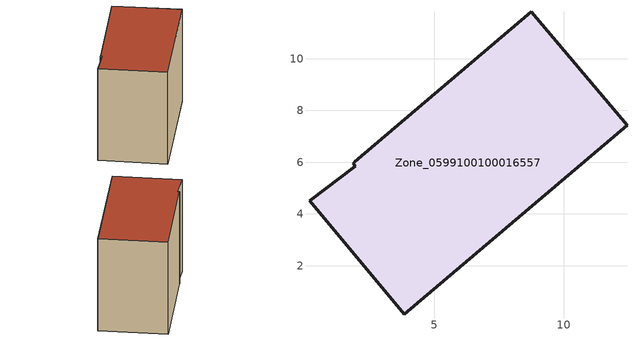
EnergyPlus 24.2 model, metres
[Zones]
Zone_0599100100016557
 floor ground (C_G): 1.91,6.01 8.73,11.82 12.45,7.42 3.83,0.11 0.17,4.5 1.95,5.85 1.85,5.96 z0
 wall outside (C_F): 8.73,11.82 1.91,6.01 1.85,5.96 1.95,5.85 0.17,4.5 3.83,0.11 12.45,7.42 8.73,11.82 z0:8.38
 roof outside (C_R): 1.85,5.96 1.95,5.85 0.17,4.5 3.83,0.11 12.45,7.42 8.73,11.82 1.91,6.01 z8.38
[BUILDING]
Pand.0599100100016557: North Axis=0; Terrain=City; Loads Convergence Tolerance Value=0.04; Temperature Convergence Tolerance Value=0.4; Solar Distribution=FullExterior; Maximum Number of Warmup Days=25; Minimum Number of Warmup Days=1
[Site:Location]
Rotterdam.The.Hague.AP_ZH_NLD Design_Conditions: Latitude=51.96; Longitude=4.45; Time Zone=1; Elevation=-4.5
[SITE:GROUNDTEMPERATURE:BUILDINGSURFACE]
18, 18, 18, 18, 18, 18, 18, 18, 18, 18, 18, 18
[MATERIAL] Thermal Absorptance=0.9; Solar Absorptance=0.7; Visible Absorptance=0.7
Name | Roughness | Thickness | Conductivity | Density | Specific Heat
G.TI.2015-2018 | MediumSmooth | 0.15 | 0.0428571 | 540 | 1210
F.TI.2015-2018 | Rough | 0.3 | 0.0666667 | 1920 | 840
R.TI.2015-2018 | MediumRough | 0.2 | 0.0333333 | 1500 | 1000
[CONSTRUCTION]
C_G: G.TI.2015-2018
C_F: F.TI.2015-2018
C_R: R.TI.2015-2018
[ZONE]
Zone_0599100100016557: Type=1; Multiplier=1; Ceiling Height=Autocalculate; Volume=Autocalculate; Floor Area=autocalculate; Part of Total Floor Area=Yes
[ZONEINFILTRATION:DESIGNFLOWRATE]
Infil_Zone_0599100100016557: Zone or ZoneList or Space or SpaceList=Zone_0599100100016557; Schedule=AlwaysOn; Design Flow Rate Calculation Method=Flow/Area; Flow Rate per Floor Area=0.0015; Constant Term Coefficient=1; Temperature Term Coefficient=0; Velocity Term Coefficient=0; Velocity Squared Term Coefficient=0
[HVACTEMPLATE:ZONE:IDEALLOADSAIRSYSTEM]
Zone_0599100100016557: Maximum Heating Supply Air Temperature=50; Minimum Cooling Supply Air Temperature=13; Maximum Heating Supply Air Humidity Ratio=0.0156; Minimum Cooling Supply Air Humidity Ratio=0.0077; Heating Limit=NoLimit; Cooling Limit=NoLimit; Dehumidification Control Type=ConstantSensibleHeatRatio; Cooling Sensible Heat Ratio=0.7; Dehumidification Setpoint=60; Humidification Control Type=None; Humidification Setpoint=30; Outdoor Air Method=None; Outdoor Air Flow Rate per Person=0.00944; Outdoor Air Flow Rate per Zone Floor Area=0; Outdoor Air Flow Rate per Zone=0; Demand Controlled Ventilation Type=None; Outdoor Air Economizer Type=NoEconomizer; Heat Recovery Type=None; Sensible Heat Recovery Effectiveness=0.7; Latent Heat Recovery Effectiveness=0.65
[ZONECONTROL:THERMOSTAT]
ThermostatControl_Zone_0599100100016557: Zone or ZoneList=Zone_0599100100016557; Control Type Schedule=DualSetpointControlType; Control 1=Thermostat_Zone_0599100100016557; Temperature Difference Between Cutout And Setpoint=0
[THERMOSTATSETPOINT:DUALSETPOINT]
Thermostat_Zone_0599100100016557: Heating Setpoint Temperature Schedule=HeatingSetpoint_Zone_0599100100016557; Cooling Setpoint Temperature Schedule=CoolingSetpoint_Zone_0599100100016557
[SCHEDULE:COMPACT]
HeatingSetpoint_Zone_0599100100016557: Through: 12/31, For: AllDays, Until: 24:00, 21
CoolingSetpoint_Zone_0599100100016557: Through: 12/31, For: AllDays, Until: 24:00, 24
DualSetpointControlType: Through: 12/31, For: AllDays, Until: 24:00, 4
AlwaysOn: Through: 12/31, For: AllDays, Until: 24:00, 1
